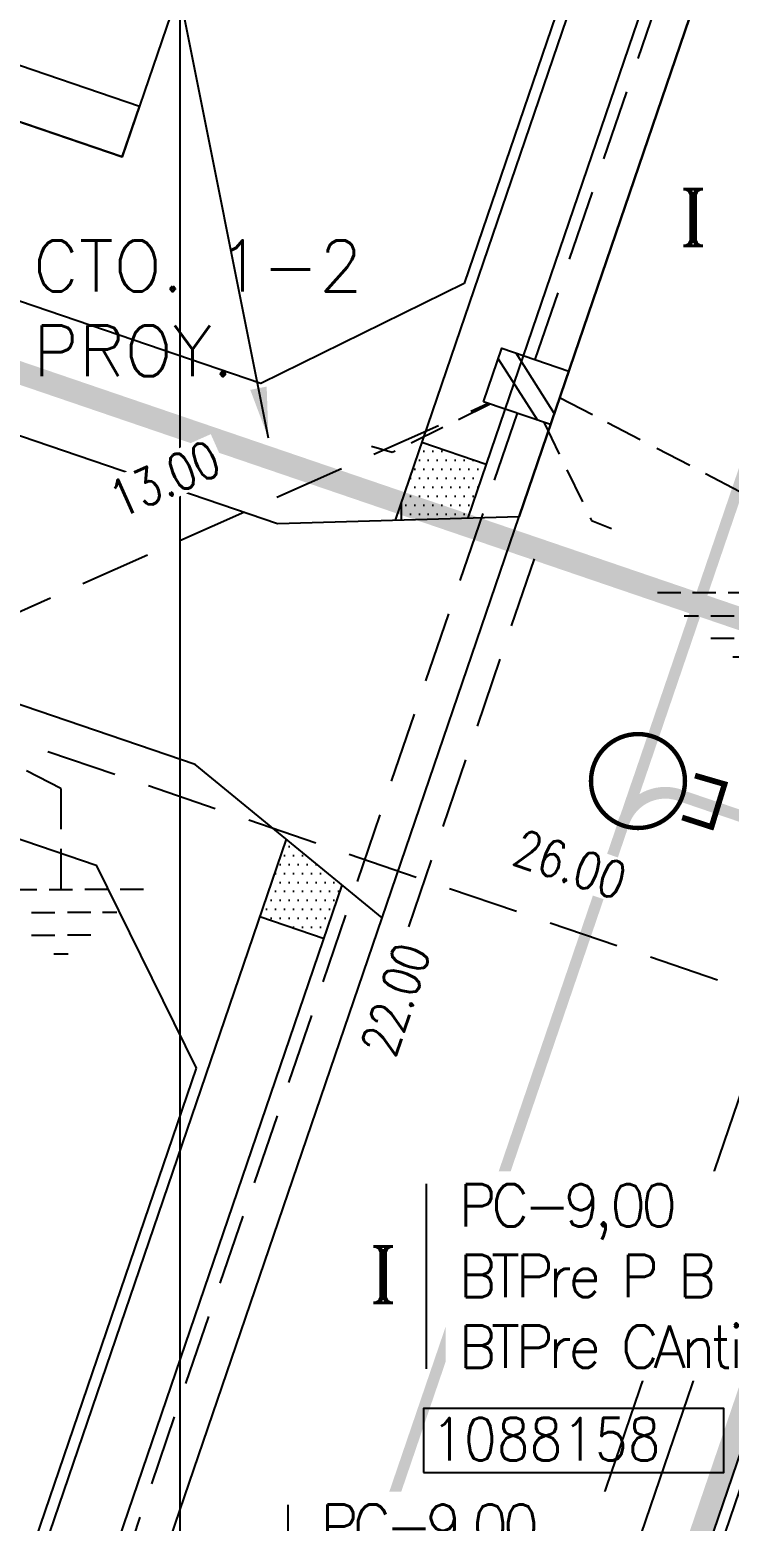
# Model space of a CAD drawing. Extents: x 0 to 336586, y 0 to 6284468.
# Drawn here: x 335297.34 to 335309.7, y 6277760.61 to 6277786.98 of the extents above; entities that cross this region are included whole.
import ezdxf
from ezdxf.enums import TextEntityAlignment as Align

# ---------------------------------------------------------------- set-up
doc = ezdxf.new("R2010")
doc.units = 0
doc.header["$LTSCALE"] = 5
doc.linetypes.add('DASHED', pattern=[0.75, 0.5, -0.25])
doc.linetypes.add('HIDDEN', pattern=[0.375, 0.25, -0.125])
for name, color, linetype in [('CALLES-URBANAS', 6, 'Continuous'), ('COTAS', 11, 'Continuous'), ('ESTRUCTURAS', 42, 'Continuous'), ('ESTRUCTURAS_E', 42, 'Continuous'), ('ESTRUCTURAS_P', 42, 'Continuous'), ('GRILLA', 254, 'Continuous'), ('LBT_A_P', 100, 'DASHED'), ('LINEA-EDIFICACION-URBANA', 21, 'Continuous'), ('MUROS', 8, 'Continuous'), ('Numero', 42, 'Continuous'), ('PLANTA', 6, 'Continuous'), ('POSTES_E', 41, 'Continuous'), ('POSTES_P', 41, 'Continuous'), ('Prosan Agua Potable P. Cañeria Proyectada', 1, 'Continuous'), ('Prosan Alcantarillado P. CI Proyectada', 1, 'Continuous'), ('Prosan Alcantarillado P. Colector Proyectado', 1, 'Continuous'), ('Prosan Pavimentación Solera Rebajada Proyectada', 8, 'HIDDEN'), ('Prosan Pavimentación Vereda Proyectada', 8, 'Continuous'), ('Prosan Pavimentación Vereda Reforzada Proyectada Hatch', 8, 'Continuous'), ('PUNTO-DE-INTERES', 254, 'Continuous'), ('servicios', 6, 'Continuous'), ('TEXTO-BT_P', 151, 'Continuous')]:
    doc.layers.add(name, color=color, linetype=linetype)
doc.styles.add('2mm', font='simplex.shx', dxfattribs={"width": 0.8, "height": 0.65})
doc.styles.add('ROMANS', font='romans.shx', dxfattribs={"height": 1})
doc.styles.add('ROMANT', font='romant.shx', dxfattribs={"height": 2})
doc.dimstyles.new('COTA 500', dxfattribs={"dimtxt": 0.9, "dimasz": 0.9, "dimexe": 1.25, "dimexo": 1.25, "dimgap": 1.199999999999999, "dimtad": 0, "dimtih": 1, "dimtoh": 1, "dimdec": 0, "dimzin": 0, "dimdsep": 46, "dimtxsty": 'ROMANS', "dimcen": 0, "dimclrd": 11, "dimclre": 11, "dimclrt": 256, "dimadec": 0, "dimazin": 0, "dimtfac": 1, "dimtdec": 0, "dimtofl": 0, "dimtmove": 0, "dimatfit": 3, "dimfxl": 1.25, "dimfxlon": 1, "dimtfill": 1, "dimtolj": 1, "dimtzin": 0, "dimarcsym": 0})
doc.dimstyles.new('GRILLA X 500', dxfattribs={"dimtxt": 0.5, "dimasz": 1.8, "dimexe": 1.25, "dimexo": 0.625, "dimtad": 0, "dimdec": 0, "dimtxsty": 'ROMANS', "dimblk": 'NONE', "dimcen": 2.5, "dimse1": 1, "dimse2": 1, "dimsd1": 1, "dimsd2": 1, "dimclrd": 256, "dimclrt": 256, "dimadec": 0, "dimazin": 0, "dimtfac": 1, "dimtdec": 0, "dimtmove": 0, "dimatfit": 3, "dimldrblk": 'NONE', "dimfxlon": 1, "dimtfill": 1, "dimlwd": -1, "dimarcsym": 2})
doc.dimstyles.new('VANO 500', dxfattribs={"dimtxt": 0.65, "dimasz": 1.8, "dimexe": 0, "dimexo": 8, "dimgap": 1.2, "dimtad": 0, "dimdec": 0, "dimzin": 0, "dimdsep": 46, "dimtxsty": '2mm', "dimblk": 'NONE', "dimcen": 0, "dimse1": 1, "dimse2": 1, "dimsd1": 1, "dimsd2": 1, "dimclrd": 7, "dimclrt": 2, "dimadec": 0, "dimazin": 0, "dimtfac": 1, "dimtdec": 0, "dimtofl": 0, "dimtmove": 0, "dimatfit": 3, "dimldrblk": 'NONE', "dimfxl": 1, "dimtfill": 1, "dimtolj": 1, "dimtzin": 0, "dimlwd": 25, "dimarcsym": 0})
pattern_1 = [(0, (398815.021874129, 6883263.931051567), (0.079375, 0.15875), [0, -0.15875])]

# ---------------------------------------------------------------- blocks, each defined once
blk = doc.blocks.new('agua potable')
at = {"layer": 'Prosan Agua Potable P. Cañeria Proyectada', "color": 4, "const_width": 0.4}
for points in [[(335854.3845758403, 6282600.925275253), (335785.7325795351, 6282399.820380611)], [(335715.1385539899, 6282483.05833149), (335803.8139580395, 6282452.786847938)]]:
    blk.add_lwpolyline(points, dxfattribs=at)
blk = doc.blocks.new('ALCANTARILLADO')
at = {"layer": 'Prosan Alcantarillado P. CI Proyectada', "color": 5, "ltscale": 2, "const_width": 0.078}
blk.add_lwpolyline([(12.52937100395502, -197.5833974063862, 1), (14.18987661936262, -197.5833974063862, 1)], format="xyb", close=True, dxfattribs=at)
at = {"layer": 'Prosan Alcantarillado P. CI Proyectada', "color": 5, "ltscale": 2, "const_width": 0.1014}
blk.add_lwpolyline([(14.14059514469409, -198.2274001374608), (14.65824516592693, -198.3944053289015), (14.88969059735246, -197.6385962220374), (14.36728708106966, -197.4871140646283)], dxfattribs=at)
at = {"layer": 'Prosan Alcantarillado P. Colector Proyectado', "color": 5}
for points, const_width in [([(28.22054205274617, -154.0500411273679), (13.36045500034379, -197.5836811513873)], 0.2), ([(13.35962380985438, -197.5833974027773), (-1.759507781709544, -241.8724425847176)], 0.2), ([(100.6309743472957, -227.3755734938895), (14.04279268269602, -197.8166135421488)], 0.2072855569235698)]:
    blk.add_lwpolyline(points, dxfattribs=dict(at, const_width=const_width))
at = {"layer": 'Prosan Alcantarillado P. Colector Proyectado', "color": 5, "const_width": 0.2072855569235698}
blk.add_lwpolyline([(14.14535490373964, -197.851625622483, 0.4646920470351836), (13.08288477551832, -198.3933676073793, 0.4350435866282677)], format="xyb", dxfattribs=at)
blk = doc.blocks.new('A$C12F70A7C')
at = {"layer": 'MUROS'}
for points in [[(0, -8.672000000951812), (-5.476999999998952, -8.672000000951812), (-5.476999999998952, 0), (0, 0)], [(-2.738500000006752, 0), (-5.476999999998952, 0), (-5.476999999998952, -0.9399999999441206), (-2.738500000006752, -0.9399999999441206)], [(0, -8.672000000951812), (5.4769999999844, -8.672000000951812), (5.4769999999844, 0), (0, 0)], [(2.7384999999922, 0), (5.4769999999844, 0), (5.4769999999844, -0.9399999999441206), (2.7384999999922, -0.9399999999441206)], [(-5.476999999998952, -7.557999999960883), (-8.53499999998894, -7.557999999960883), (-8.53499999998894, -4.169999999925493), (-5.476999999998952, -4.169999999925493)], [(5.4769999999844, -7.557999999960883), (8.534999999974389, -7.557999999960883), (8.534999999974389, -4.169999999925493), (5.4769999999844, -4.169999999925493)]]:
    blk.add_lwpolyline(points, close=True, dxfattribs=at)
blk = doc.blocks.new('PLANTA')
at = {"layer": 'Prosan Pavimentación Vereda Proyectada'}
h = blk.add_hatch(dxfattribs=at)
h.set_pattern_fill('ANGLE', color=256)
h.set_pattern_definition([(0, (398815.021874129, 6883263.931051567), (0, 6.985), [5.08, -1.905]), (90, (398815.021874129, 6883263.931051567), (-6.985, 4e-16), [5.08, -1.905])])
h.paths.add_polyline_path([(335795.0004156607, 6282456.99091255), (335793.8647648084, 6282457.378594304), (335793.3963160234, 6282456.006349524), (335794.6773475331, 6282456.04453684)])
h = blk.add_hatch(dxfattribs=at)
h.set_pattern_fill('ANGLE', color=256, scale=0.5)
h.set_pattern_definition([(0, (398815.021874129, 6883263.931051567), (0, 3.4925), [2.54, -0.9525]), (90, (398815.021874129, 6883263.931051567), (-3.4925, 2e-16), [2.54, -0.9525])])
h.paths.add_polyline_path([(335795.0004156607, 6282456.99091255), (335793.8647648084, 6282457.378594304), (335793.3963160234, 6282456.006349524), (335794.6773475331, 6282456.04453684)])
at = {"layer": 'Prosan Pavimentación Vereda Reforzada Proyectada Hatch'}
h = blk.add_hatch(dxfattribs=at)
h.set_pattern_fill('DOTS', color=256, scale=0.1)
h.set_pattern_definition(pattern_1)
h.paths.add_polyline_path([(335795.0004156607, 6282456.99091255), (335793.8647648084, 6282457.378594304), (335793.3963160234, 6282456.006349524), (335794.6773475331, 6282456.04453684)])
h = blk.add_hatch(dxfattribs=at)
h.set_pattern_fill('DOTS', color=256, scale=0.1)
h.set_pattern_definition(pattern_1)
h.paths.add_polyline_path([(335792.4602925076, 6282449.550033528), (335791.4700223127, 6282450.363584352), (335791.0015735278, 6282448.991339572), (335792.13722438, 6282448.603657818)])
at = {"layer": 'CALLES-URBANAS', "flags": 128}
for points in [[(335808.0228677643, 6282492.507051034), (335804.7219671145, 6282495.218887109), (335740.3684188178, 6282517.187519785), (335736.0983137855, 6282517.06022873), (335723.6601908738, 6282480.624763886), (335726.9610915235, 6282477.91292781), (335791.3146398202, 6282455.944295134), (335795.5847448525, 6282456.07158619), (335808.0228677642, 6282492.507051034), (335795.5847448525, 6282456.07158619)], [(335782.0966505262, 6282416.560400287), (335781.2922311724, 6282416.835008195), (335792.4602925076, 6282449.550033528)], [(335800.6937611868, 6282446.739340818), (335789.5256998516, 6282414.024315486), (335788.7212804979, 6282414.298923394)]]:
    blk.add_lwpolyline(points, dxfattribs=at)
blk.add_lwpolyline([(335725.5072849494, 6282473.654237114), (335721.237179917, 6282473.526946058), (335710.1720965475, 6282441.113577982, 0.4142135623730951), (335713.9119420435, 6282433.496914956), (335774.4799874992, 6282412.820554791, 0.4142135623730951), (335782.0966505262, 6282416.560400287), (335793.1617338957, 6282448.973768363), (335789.8608332461, 6282451.685604438)], format="xyb", close=True, dxfattribs=at)
blk.add_lwpolyline([(335869.7327027355, 6282380.30374775, 0.4142135623773341), (335877.3493657625, 6282384.043593246), (335888.4144491321, 6282416.456961322), (335885.1135484824, 6282419.168797398), (335804.0564688998, 6282446.839582525), (335799.7863638674, 6282446.71229147), (335788.7212804979, 6282414.298923394, 0.4142135623730951), (335792.4611259939, 6282406.682260367), (335796.9383142946, 6282405.153864376)], format="xyb", dxfattribs=at)
at = {"layer": 'LINEA-EDIFICACION-URBANA', "ltscale": 0.2}
for points in [[(335794.6114752553, 6282460.185025988), (335791.0209458711, 6282458.422045914), (335728.7085920466, 6282479.693867726), (335726.9456119727, 6282483.28439711), (335737.0715833826, 6282512.946788931), (335740.6621127669, 6282514.709769005), (335802.9744665914, 6282493.437947193), (335804.7374466652, 6282489.847417809)], [(335871.4125272388, 6282382.371956202), (335792.3966421284, 6282409.345930465), (335790.6336620546, 6282412.93645985), (335800.7596334646, 6282442.598851671), (335804.3501628488, 6282444.361831745), (335883.3660479591, 6282417.387857482), (335885.1290280329, 6282413.797328098), (335875.003056623, 6282384.134936277)]]:
    blk.add_lwpolyline(points, close=True, dxfattribs=at)
blk.add_lwpolyline([(335789.8763127967, 6282446.314135138), (335779.6695743548, 6282416.41514939), (335776.0790449706, 6282414.652169315), (335713.7666911461, 6282435.923991127), (335712.0037110722, 6282439.514520511), (335722.210449514, 6282469.41350626), (335725.8009788984, 6282471.176486334), (335788.1133327229, 6282449.904664522), (335789.8763127967, 6282446.314135138)], dxfattribs=at)
at = {"layer": 'Prosan Pavimentación Solera Rebajada Proyectada', "linetype": 'Continuous', "flags": 128}
blk.add_lwpolyline([(335793.1617338957, 6282448.973768363), (335795.5847448526, 6282456.07158619)], dxfattribs=at)
at = {"layer": 'Prosan Pavimentación Solera Rebajada Proyectada', "flags": 128}
blk.add_lwpolyline([(335793.6349217508, 6282448.812234299), (335796.0579327077, 6282455.910052125)], dxfattribs=at)
at = {"layer": 'Prosan Pavimentación Vereda Proyectada'}
for points in [[(335806.3311561812, 6282493.896867023), (335793.3963160234, 6282456.006349524)], [(335807.3214263761, 6282493.0833162), (335794.6773475331, 6282456.04453684)], [(335791.4700223127, 6282450.363584352), (335779.8320856569, 6282416.272135433), (335776.092831676, 6282414.436130334), (335713.6236771898, 6282435.761479825), (335711.7876720901, 6282439.500733806), (335723.4256087459, 6282473.592182724)], [(335795.0004156607, 6282456.99091255), (335793.8647648084, 6282457.378594304)], [(335792.13722438, 6282448.603657818), (335791.0015735277, 6282448.991339572)], [(335798.1545588452, 6282407.168994445), (335792.253628172, 6282409.183419163), (335790.4176230726, 6282412.922673144), (335801.9747926965, 6282446.777528135)]]:
    blk.add_lwpolyline(points, dxfattribs=at)
at = {"layer": 'PUNTO-DE-INTERES', "rotation": 161.1514259085047}
blk.add_blockref('A$C12F70A7C', (335783.3892611025, 6282464.197293577), dxfattribs=at)
blk.add_blockref('A$C12F70A7C', (335783.3892611025, 6282464.197293577), dxfattribs=at)
blk.add_blockref('A$C12F70A7C', (335783.3892611025, 6282464.197293577), dxfattribs=at)
blk = doc.blocks.new('PC-9_P')
at = {"layer": 'POSTES_E'}
for p, q in [((0.6083982158431285, 1.249984817137545), (-1.000003517699549, -0.7605173497908027)), ((0.9999964823004506, 0.728340590182853), (-0.5826881361359098, -1.250015182862455))]:
    blk.add_line(p, q, dxfattribs=at)
blk.add_lwpolyline([(-1.000003517699549, 1.249984817137545), (0.9999964823004506, 1.249984817137545), (0.9999964823004506, -1.250015182862455), (-1.000003517699549, -1.250015182862455)], close=True, dxfattribs=at)
blk = doc.blocks.new('*D142')
at = {"layer": 'Defpoints', "color": 0, "ltscale": 0.5, "transparency": 16777216}
for p in [(335313.544694395, 6277802.438954413), (335306.1142037474, 6277780.672285177), (335307.3538783556, 6277780.24990326)]:
    blk.add_point(p, dxfattribs=at)
at = {"layer": 'COTAS', "color": 2, "ltscale": 0.5, "transparency": 16777216, "insert": (335311.0627839623, 6277791.135397946), "char_height": 0.65, "attachment_point": 5, "rotation": 71.1849972930792, "style": '2mm', "bg_fill": 3, "box_fill_scale": 1.1, "bg_fill_color": 256, "bg_fill_true_color": 13158600, "bg_fill_transparency": 0}
blk.add_mtext('\\A1;23.00', dxfattribs=at)
blk = doc.blocks.new('_None')
blk = doc.blocks.new('*D143')
at = {"layer": 'Defpoints', "color": 0, "ltscale": 0.5, "transparency": 16777216}
for p in [(335306.1142037474, 6277780.672285177), (335299.0069249917, 6277759.849212468), (335300.2577471719, 6277759.423032351)]:
    blk.add_point(p, dxfattribs=at)
at = {"layer": 'COTAS', "color": 2, "ltscale": 0.5, "transparency": 16777216, "insert": (335303.8058127631, 6277769.836467805), "char_height": 0.65, "attachment_point": 5, "rotation": 71.1849972930792, "style": '2mm', "bg_fill": 3, "box_fill_scale": 1.1, "bg_fill_color": 256, "bg_fill_true_color": 13158600, "bg_fill_transparency": 0}
blk.add_mtext('\\A1;22.00', dxfattribs=at)
blk = doc.blocks.new('*D172')
at = {"layer": 'Defpoints', "color": 0, "ltscale": 0.5, "transparency": 16777216}
for p in [(335294.5871112004, 6277776.420601974), (335294.2335338141, 6277775.38474358), (335318.8406290959, 6277766.985408935)]:
    blk.add_point(p, dxfattribs=at)
at = {"layer": 'COTAS', "color": 2, "ltscale": 0.5, "transparency": 16777216, "insert": (335306.8906601497, 6277772.220938484), "char_height": 0.65, "attachment_point": 5, "rotation": 341.1532989762952, "style": '2mm', "bg_fill": 3, "box_fill_scale": 1.1, "bg_fill_color": 256, "bg_fill_true_color": 13158600, "bg_fill_transparency": 0}
blk.add_mtext('\\A1;26.00', dxfattribs=at)
blk = doc.blocks.new('*D218')
at = {"layer": 'Defpoints', "color": 0, "linetype": 'HIDDEN', "ltscale": 0.25, "transparency": 16777216}
for p in [(335305.665319778, 6277781.680864063), (335306.1141942884, 6277780.672280967), (335294.2335296962, 6277775.384736964)]:
    blk.add_point(p, dxfattribs=at)
at = {"layer": 'COTAS', "color": 2, "linetype": 'HIDDEN', "ltscale": 0.25, "transparency": 16777216, "insert": (335299.7249874827, 6277779.037092062), "char_height": 0.65, "attachment_point": 5, "rotation": 23.99167350979898, "style": '2mm', "bg_fill": 3, "box_fill_scale": 1.1, "bg_fill_color": 256, "bg_fill_true_color": 13158600, "bg_fill_transparency": 0}
blk.add_mtext('\\A1;13.00', dxfattribs=at)
blk = doc.blocks.new('TT-S_P')
at = {"layer": 'ESTRUCTURAS_E', "ltscale": 3}
for p, q in [((1.657170947816326, -0.8640653022951028), (0, 0)), ((4.069243126028397, -2.121743563292085), (2.412072178212014, -1.257678260997011)), ((6.570607230804427, -3.425979516855932), (4.913436282988101, -2.561914214560829)), ((9.105852084715393, -4.74788122770434), (7.368990578442236, -3.8422644810191)), ((9.105852084715535, -4.747881227704397), (9.105852084715535, -6.800140530395112)), ((9.105852084715535, -7.785268621837815), (9.105852084715535, -9.837527924528558)), ((4.937199434267285, -9.837527924525233), (6.115733717630775, -9.837527924525233)), ((6.713632307243472, -9.837527924525233), (7.892166590607018, -9.837527924525233)), ((8.516584943035012, -9.837527924528558), (9.695119226398559, -9.837527924528558)), ((11.49807186218996, -9.837527924525233), (10.31953757882647, -9.837527924525233)), ((13.27450473516626, -9.837527924525233), (12.09597045180271, -9.837527924525233)), ((6.287813355392416, -11.00585093154979), (7.003679050656899, -11.00585093154979)), ((7.628097403084865, -11.00585093155311), (8.806631686448354, -11.00585093155311)), ((10.60958432223984, -11.00585093154979), (9.431050038876348, -11.00585093154979)), ((11.92389081404107, -11.00585093154979), (11.20748291185259, -11.00585093154979)), ((7.628097403084865, -12.14540153467328), (8.806631686448354, -12.14540153467328)), ((10.60958432223984, -12.14540153467001), (9.431050038876348, -12.14540153467001)), ((9.468130448197767, -13.10210014875597), (8.743573721235746, -13.10210014875597))]:
    blk.add_line(p, q, dxfattribs=at)
blk = doc.blocks.new('*U417')
at = {"layer": 'GRILLA', "lineweight": -3}
blk.add_lwpolyline([(300, 150), (300, 250)], dxfattribs=at)
blk = doc.blocks.new('*D439')
at = {"layer": 'Defpoints', "color": 0, "ltscale": 0.5, "transparency": 16777216}
for p in [(335301.7893708139, 6277932.198101984), (335300, 6277899.167990658), (0, 0)]:
    blk.add_point(p, dxfattribs=at)
at = {"layer": 'GRILLA', "ltscale": 0.5, "transparency": 16777216, "insert": (335301.7893708129, 6277936.632625794), "char_height": 1, "attachment_point": 5, "rotation": 90, "style": 'ROMANS', "bg_fill": 3, "box_fill_scale": 1.1, "bg_fill_color": 256, "bg_fill_true_color": 13158600, "bg_fill_transparency": 0}
blk.add_mtext('X-335300', dxfattribs=at)
blk = doc.blocks.new('*D440')
at = {"layer": 'Defpoints', "color": 0, "ltscale": 0.5, "transparency": 16777216}
for p in [(335402.3497128253, 6277986.733224559), (335398.5975279866, 6277900), (0, 0)]:
    blk.add_point(p, dxfattribs=at)
at = {"layer": 'GRILLA', "ltscale": 0.5, "transparency": 16777216, "insert": (335402.3497128243, 6277991.143938844), "char_height": 1, "attachment_point": 5, "rotation": 90, "style": 'ROMANS', "bg_fill": 3, "box_fill_scale": 1.1, "bg_fill_color": 256, "bg_fill_true_color": 13158600, "bg_fill_transparency": 0}
blk.add_mtext('X-335399', dxfattribs=at)
blk = doc.blocks.new('*U443')
at = {"layer": 'ESTRUCTURAS', "linetype": 'DASHED', "ltscale": 0.5}
for points in [[(-0.9857947879528611, 0.1679542677188451), (-3.206814100170663, 3.327040148232654), (-3.950733795826237, 3.487344898804016)], [(0.9857947879528611, -0.1679542677188451), (4.127600102382672, 2.077443191958782), (4.882632693663947, 1.982364736233455)]]:
    blk.add_lwpolyline(points, dxfattribs=at)

msp = doc.modelspace()

# ---------------------------------------------------------------- linework, layer by layer
at = {"layer": 'LBT_A_P', "ltscale": 0.5}
for points in [[(335306.2757291125, 6277781.145476003), (335313.3831612778, 6277801.965764377)], [(335294.8564937626, 6277775.661994497), (335305.442392418, 6277780.37329275)], [(335305.9526936657, 6277780.199089136), (335299.1684345048, 6277760.322406845)], [(335318.3663794997, 6277767.147288305), (335294.706725235, 6277775.223225405)]]:
    msp.add_lwpolyline(points, dxfattribs=at)

# ---------------------------------------------------------------- block references
at = {"layer": 'GRILLA', "lineweight": -3}
msp.add_blockref('*U417', (335000, 6277600), dxfattribs=at)
at = {"layer": 'PLANTA'}
msp.add_blockref('PLANTA', (-489.5943777723587, -4677.696606804617), dxfattribs=at)
at = {"layer": 'POSTES_P', "ltscale": 5, "xscale": 0.5, "yscale": 0.5, "zscale": 0.5, "rotation": 71.15142590339255}
msp.add_blockref('PC-9_P', (335306.1141971314, 6277780.672289295), dxfattribs=at)
at = {"layer": 'servicios', "color": 1}
msp.add_blockref('ALCANTARILLADO', (335294.7307215866, 6277971.279013176), dxfattribs=at)
at = {"layer": 'servicios'}
msp.add_blockref('agua potable', (-489.5943777723587, -4677.696606804617), dxfattribs=at)

# ---------------------------------------------------------------- next in the draw order: dimensions: what is measured, and where the dimension line sits
at = {"layer": 'COTAS', "ltscale": 0.5}
dim = msp.add_linear_dim(base=(335307.3538783556, 6277780.24990326), p1=(335313.5446943952, 6277802.438954414), p2=(335306.1142037475, 6277780.672285178), angle=71.1849972930792, dimstyle='VANO 500', override={"dimpost": '.00', "dimsah": 1, "dimtmove": 1}, dxfattribs=at)
dim.commit()
dim.dimension.update_dxf_attribs({"geometry": '*D142', "text_midpoint": (335311.0627839623, 6277791.135397946)})

# ---------------------------------------------------------------- next in the draw order: texts
at = {"layer": 'TEXTO-BT_P', "ltscale": 0.5, "style": 'ROMANT'}
msp.add_text('I', height=0.9999999975, dxfattribs=at).set_placement((335309.0642839061, 6277783.657230711), align=Align.MIDDLE_CENTER)

# ---------------------------------------------------------------- next in the draw order: dimensions: what is measured, and where the dimension line sits
at = {"layer": 'COTAS', "ltscale": 0.5}
dim = msp.add_linear_dim(base=(335300.2577471719, 6277759.423032351), p1=(335306.1142037475, 6277780.672285178), p2=(335299.0069249914, 6277759.849212469), angle=71.1849972930792, dimstyle='VANO 500', override={"dimpost": '.00', "dimsah": 1, "dimtmove": 1}, dxfattribs=at)
dim.commit()
dim.dimension.update_dxf_attribs({"geometry": '*D143', "text_midpoint": (335303.8058127631, 6277769.836467805)})

# ---------------------------------------------------------------- next in the draw order: linework, layer by layer
at = {"layer": 'TEXTO-BT_P', "ltscale": 0.5}
for points in [[(335304.344739609, 6277766.576784934), (335304.344739609, 6277763.304341468)], [(335301.9048831767, 6277760.90260592), (335301.9048831767, 6277757.66293232)]]:
    msp.add_lwpolyline(points, dxfattribs=at)

# ---------------------------------------------------------------- next in the draw order: texts
at = {"layer": 'TEXTO-BT_P', "ltscale": 0.5, "style": 'ROMANT'}
msp.add_text('I', height=0.9999999975, dxfattribs=at).set_placement((335303.5889608668, 6277764.969538976), align=Align.MIDDLE_CENTER)
at = {"layer": 'TEXTO-BT_P', "ltscale": 0.5, "char_height": 0.7499999981250001, "attachment_point": 4, "style": 'ROMANS', "bg_fill": 3, "box_fill_scale": 1.3, "bg_fill_color": 256, "bg_fill_transparency": 0}
for s, insert in [('{\\T0.8;PC-9,00\\PBTPre P B\\PBTPre CAntihurto 3Ø B}', (335304.9181458768, 6277764.946934345)), ('{\\T0.8;PC-9,00\\PBTPre RD B\\PTBT S}', (335302.4782894445, 6277759.282363488))]:
    msp.add_mtext(s, dxfattribs=dict(at, insert=insert))

# ---------------------------------------------------------------- next in the draw order: dimensions: what is measured, and where the dimension line sits
at = {"layer": 'COTAS', "ltscale": 0.5}
dim = msp.add_linear_dim(base=(335294.5871112004, 6277776.420601974), p1=(335318.840629096, 6277766.985408935), p2=(335294.233533814, 6277775.38474358), angle=341.1532989762952, dimstyle='VANO 500', override={"dimpost": '.00', "dimsah": 1, "dimtmove": 1}, dxfattribs=at)
dim.commit()
dim.dimension.update_dxf_attribs({"geometry": '*D172', "text_midpoint": (335306.8906601497, 6277772.220938484)})

# ---------------------------------------------------------------- next in the draw order: block references
at = {"layer": 'ESTRUCTURAS_P', "ltscale": 5, "xscale": 0.35, "yscale": 0.35, "zscale": 0.35}
msp.add_blockref('TT-S_P', (335294.7067227825, 6277775.223218221), dxfattribs=at)

# ---------------------------------------------------------------- next in the draw order: dimensions: what is measured, and where the dimension line sits
at = {"layer": 'COTAS', "linetype": 'HIDDEN', "ltscale": 0.25}
dim = msp.add_aligned_dim(p1=(335294.2335296972, 6277775.384736964), p2=(335306.1141942888, 6277780.672280968), distance=1.1039602283523189, dimstyle='VANO 500', override={"dimpost": '.00', "dimsah": 1}, dxfattribs=at)
dim.commit()
dim.dimension.update_dxf_attribs({"geometry": '*D218', "text_midpoint": (335299.7249874827, 6277779.037092062)})

# ---------------------------------------------------------------- next in the draw order: texts
at = {"layer": 'LBT_A_P', "insert": (335295.3559770747, 6277780.851193861), "char_height": 0.9, "attachment_point": 7, "style": 'ROMANS'}
msp.add_mtext('LZ CTO. 1-2\\PBT PROY.', dxfattribs=at)

# ---------------------------------------------------------------- next in the draw order: leaders
at = {"layer": 'COTAS'}
msp.add_leader([(335301.5606921982, 6277779.757525773), (335299.8519600619, 6277788.307160147), (335299.2828862201, 6277788.307160147)], dimstyle='COTA 500', override={"dimgap": 1.199999999999999, "dimtad": 0}, dxfattribs=at)

# ---------------------------------------------------------------- next in the draw order: dimensions: what is measured, and where the dimension line sits
at = {"layer": 'GRILLA', "ltscale": 0.5}
dim = msp.add_ordinate_dim(feature_location=(335300, 6277899.167990658), offset=(1.7893708138726652, 33.03011132590473), dtype=1, origin=(0, 0), dimstyle='GRILLA X 500', override={"dimpost": 'X-<>', "dimsah": 1}, dxfattribs=at)
dim.commit()
dim.dimension.update_dxf_attribs({"geometry": '*D439', "text_midpoint": (335301.7893708129, 6277936.632625794)})

# ---------------------------------------------------------------- next in the draw order: dimensions: what is measured, and where the dimension line sits
dim = msp.add_ordinate_dim(feature_location=(335398.5975279866, 6277900), offset=(3.7521848386968486, 86.733224558644), dtype=1, origin=(0, 0), dimstyle='GRILLA X 500', override={"dimpost": 'X-<>', "dimsah": 1}, dxfattribs=at)
dim.commit()
dim.dimension.update_dxf_attribs({"geometry": '*D440', "text_midpoint": (335402.3497128243, 6277991.143938844)})

# ---------------------------------------------------------------- next in the draw order: linework, layer by layer
at = {"layer": 'Numero'}
msp.add_lwpolyline([(335304.2995303269, 6277761.472743317), (335309.6046931408, 6277761.472743317), (335309.6046931408, 6277762.605904199), (335304.2995303269, 6277762.605904199)], close=True, dxfattribs=at)

# ---------------------------------------------------------------- next in the draw order: block references
at = {"layer": 'ESTRUCTURAS_P', "xscale": 0.5, "yscale": 0.5, "zscale": 0.5, "rotation": 170.8232268650988}
msp.add_blockref('*U443', (335305.9526936657, 6277780.199089136), dxfattribs=at)
at = {"layer": 'ESTRUCTURAS_P', "ltscale": 5, "xscale": 0.35, "yscale": 0.35, "zscale": 0.35}
msp.add_blockref('TT-S_P', (335306.7056885664, 6277780.470367598), dxfattribs=at)

# ---------------------------------------------------------------- next in the draw order: texts
at = {"layer": 'Numero', "style": 'ROMANS', "width": 0.9}
msp.add_text('1088158', height=0.75, dxfattribs=at).set_placement((335304.4389537934, 6277761.686093676))

doc.saveas('drawing.dxf')
